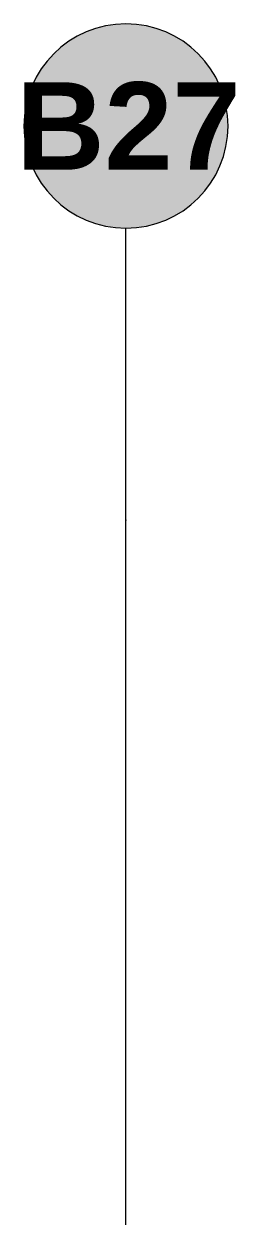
# Model space of a CAD drawing. Header units: metres. Extents: x 101 to 346, y 66 to 213.
# Drawn here: x 110.805 to 111.53, y 100.592 to 104.677 of the extents above; entities that cross this region are included whole.
import ezdxf

# ---------------------------------------------------------------- set-up
doc = ezdxf.new("R2010")
doc.units = ezdxf.units.M
doc.header["$MEASUREMENT"] = 0
doc.linetypes.add('Strichpunktlinie', pattern=[0.006703, 0.003528, -0.001764, 0, -0.001411])
doc.layers.add('00  Raster', color=7, linetype='Continuous')
doc.layers.add('00  Raster_Deckschraffur', color=7, linetype='Continuous')
doc.styles.add('ERSTELLTER_STIL_2', font='arial.ttf')

msp = doc.modelspace()

# ---------------------------------------------------------------- hatches: boundary and pattern name
at = {"layer": '00  Raster_Deckschraffur', "linetype": 'Continuous', "lineweight": 0, "true_color": 0xffffff}
msp.add_hatch(color=7, dxfattribs=at).paths.add_polyline_path([(111.1554, 104.6769, 1), (111.1554, 103.9769, 1)])

# ---------------------------------------------------------------- linework, layer by layer
at = {"layer": '00  Raster', "color": 5, "linetype": 'Strichpunktlinie', "lineweight": 13, "ltscale": 1000}
for p, q in [((111.1554, 102.9769), (111.1554, 103.9769)), ((111.1554, 79.3072), (111.1554, 102.9769)), ((111.1554, 102.9769), (111.1554, 102.9769))]:
    msp.add_line(p, q, dxfattribs=at)
at = {"layer": '00  Raster', "color": 5, "linetype": 'Continuous', "lineweight": 13, "ltscale": 1000, "flags": 128}
msp.add_lwpolyline([(111.1554, 104.6769, 1), (111.1554, 103.9769, 1)], format="xyb", close=True, dxfattribs=at)
at = {"layer": '00  Raster', "color": 5, "linetype": 'Strichpunktlinie', "lineweight": 13, "ltscale": 1000}
msp.add_point((111.1554, 102.9769), dxfattribs=at)

# ---------------------------------------------------------------- texts
at = {"layer": '00  Raster', "color": 5, "linetype": 'Continuous', "lineweight": 13, "insert": (110.7796, 104.4769), "char_height": 0.3, "attachment_point": 1, "style": 'ERSTELLTER_STIL_2'}
msp.add_mtext('\\A1;{\\pql;\\pt0;\\fArial|b1|i0|c0|p38;B27}', dxfattribs=at)

doc.saveas('drawing.dxf')
